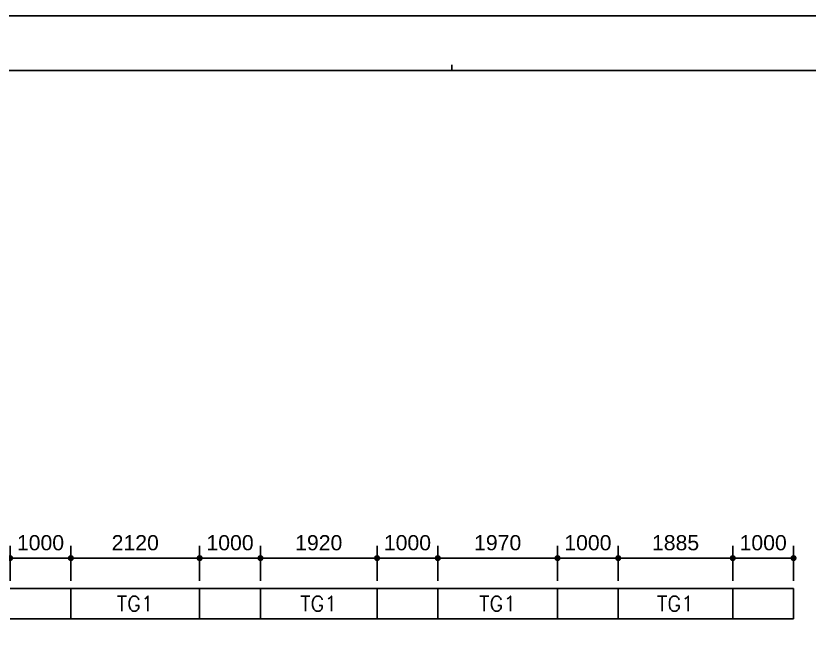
# Model space of a CAD drawing. Header units: millimetres. Extents: x 350420 to 672135, y -312840 to -44390.
# Drawn here: x 484609 to 497666, y -118941 to -108688 of the extents above; entities that cross this region are included whole.
import ezdxf
from ezdxf.enums import TextEntityAlignment as Align

# ---------------------------------------------------------------- set-up
doc = ezdxf.new("R2010")
doc.units = ezdxf.units.MM
doc.header["$LTSCALE"] = 65
doc.layers.get('Defpoints').update_dxf_attribs({"color": 145})
for name, color, linetype in [('00', 7, 'Continuous'), ('XDIM', 7, 'Continuous'), ('XSTRUCT', 2, 'Continuous')]:
    doc.layers.add(name, color=color, linetype=linetype)
doc.styles.get("Standard").update_dxf_attribs({"font": 'arial.ttf'})
doc.styles.add('XRebar', font='Romans.shx', dxfattribs={"bigfont": 'whgtxt.shx'})
doc.dimstyles.new('XRebarm', dxfattribs={"dimscale": 100, "dimtxt": 2.5, "dimasz": 1, "dimexe": 2, "dimexo": 0, "dimgap": 1.25, "dimtad": 1, "dimdec": 0, "dimzin": 0, "dimdsep": 46, "dimtxsty": 'Standard', "dimblk": 'DOT', "dimcen": 0.09, "dimclrd": 7, "dimclre": 7, "dimclrt": 3, "dimadec": 0, "dimazin": 0, "dimtfac": 1, "dimtdec": 4, "dimtofl": 0, "dimtmove": 0, "dimatfit": 3, "dimfxl": 0, "dimtolj": 1, "dimtzin": 0, "dimarcsym": 0})

# ---------------------------------------------------------------- blocks, each defined once
blk = doc.blocks.new('_Dot')
at = {"color": 0, "linetype": 'ByBlock', "lineweight": -2}
blk.add_line((-0.5, 0), (-1, 0), dxfattribs=at)
at = {"color": 0, "linetype": 'ByBlock', "const_width": 0.5}
blk.add_lwpolyline([(-0.25, 0, 1), (0.25, 0, 1)], format="xyb", close=True, dxfattribs=at)
blk = doc.blocks.new('*D1248')
at = {"layer": 'Defpoints', "color": 0, "linetype": 'Continuous', "transparency": 16777216}
for p in [(485514, -117622), (484514, -117998), (485514, -117998)]:
    blk.add_point(p, dxfattribs=at).dxf.unprotected_set("ltscale", 0)
at = {"layer": 'XDIM', "color": 7, "linetype": 'Continuous', "lineweight": -2, "transparency": 16777216}
for p, q in [((484514, -117998), (484514, -117422)), ((485514, -117998), (485514, -117422)), ((484614, -117622), (485414, -117622))]:
    blk.add_line(p, q, dxfattribs=at).dxf.unprotected_set("ltscale", 0)
at = {"layer": 'XDIM', "color": 7, "linetype": 'Continuous', "lineweight": -2, "transparency": 16777216, "xscale": 100, "yscale": 100, "zscale": 100, "rotation": 180}
blk.add_blockref('_Dot', (484514, -117622), dxfattribs=at).dxf.unprotected_set("ltscale", 0)
at = {"layer": 'XDIM', "color": 7, "linetype": 'Continuous', "lineweight": -2, "transparency": 16777216, "xscale": 100, "yscale": 100, "zscale": 100}
blk.add_blockref('_Dot', (485514, -117622), dxfattribs=at).dxf.unprotected_set("ltscale", 0)
at = {"layer": 'XDIM', "color": 3, "linetype": 'Continuous', "transparency": 16777216, "insert": (485014, -117370), "char_height": 250, "attachment_point": 5}
blk.add_mtext('\\A1;1000', dxfattribs=at).dxf.unprotected_set("ltscale", 0)
blk = doc.blocks.new('*D1249')
at = {"layer": 'Defpoints', "color": 0, "linetype": 'Continuous', "transparency": 16777216}
for p in [(487634, -117622), (485514, -117998), (487634, -117998)]:
    blk.add_point(p, dxfattribs=at).dxf.unprotected_set("ltscale", 0)
at = {"layer": 'XDIM', "color": 7, "linetype": 'Continuous', "lineweight": -2, "transparency": 16777216}
for p, q in [((485514, -117998), (485514, -117422)), ((487634, -117998), (487634, -117422)), ((485614, -117622), (487534, -117622))]:
    blk.add_line(p, q, dxfattribs=at).dxf.unprotected_set("ltscale", 0)
at = {"layer": 'XDIM', "color": 7, "linetype": 'Continuous', "lineweight": -2, "transparency": 16777216, "xscale": 100, "yscale": 100, "zscale": 100, "rotation": 180}
blk.add_blockref('_Dot', (485514, -117622), dxfattribs=at).dxf.unprotected_set("ltscale", 0)
at = {"layer": 'XDIM', "color": 7, "linetype": 'Continuous', "lineweight": -2, "transparency": 16777216, "xscale": 100, "yscale": 100, "zscale": 100}
blk.add_blockref('_Dot', (487634, -117622), dxfattribs=at).dxf.unprotected_set("ltscale", 0)
at = {"layer": 'XDIM', "color": 3, "linetype": 'Continuous', "transparency": 16777216, "insert": (486574, -117370), "char_height": 250, "attachment_point": 5}
blk.add_mtext('\\A1;2120', dxfattribs=at).dxf.unprotected_set("ltscale", 0)
blk = doc.blocks.new('*D1250')
at = {"layer": 'Defpoints', "color": 0, "linetype": 'Continuous', "transparency": 16777216}
for p in [(488634, -117622), (487634, -117998), (488634, -117998)]:
    blk.add_point(p, dxfattribs=at).dxf.unprotected_set("ltscale", 0)
at = {"layer": 'XDIM', "color": 7, "linetype": 'Continuous', "lineweight": -2, "transparency": 16777216}
for p, q in [((487634, -117998), (487634, -117422)), ((488634, -117998), (488634, -117422)), ((487734, -117622), (488534, -117622))]:
    blk.add_line(p, q, dxfattribs=at).dxf.unprotected_set("ltscale", 0)
at = {"layer": 'XDIM', "color": 7, "linetype": 'Continuous', "lineweight": -2, "transparency": 16777216, "xscale": 100, "yscale": 100, "zscale": 100, "rotation": 180}
blk.add_blockref('_Dot', (487634, -117622), dxfattribs=at).dxf.unprotected_set("ltscale", 0)
at = {"layer": 'XDIM', "color": 7, "linetype": 'Continuous', "lineweight": -2, "transparency": 16777216, "xscale": 100, "yscale": 100, "zscale": 100}
blk.add_blockref('_Dot', (488634, -117622), dxfattribs=at).dxf.unprotected_set("ltscale", 0)
at = {"layer": 'XDIM', "color": 3, "linetype": 'Continuous', "transparency": 16777216, "insert": (488134, -117370), "char_height": 250, "attachment_point": 5}
blk.add_mtext('\\A1;1000', dxfattribs=at).dxf.unprotected_set("ltscale", 0)
blk = doc.blocks.new('*D1251')
at = {"layer": 'Defpoints', "color": 0, "linetype": 'Continuous', "transparency": 16777216}
for p in [(490554, -117622), (488634, -117998), (490554, -117998)]:
    blk.add_point(p, dxfattribs=at).dxf.unprotected_set("ltscale", 0)
at = {"layer": 'XDIM', "color": 7, "linetype": 'Continuous', "lineweight": -2, "transparency": 16777216}
for p, q in [((488634, -117998), (488634, -117422)), ((490554, -117998), (490554, -117422)), ((488734, -117622), (490454, -117622))]:
    blk.add_line(p, q, dxfattribs=at).dxf.unprotected_set("ltscale", 0)
at = {"layer": 'XDIM', "color": 7, "linetype": 'Continuous', "lineweight": -2, "transparency": 16777216, "xscale": 100, "yscale": 100, "zscale": 100, "rotation": 180}
blk.add_blockref('_Dot', (488634, -117622), dxfattribs=at).dxf.unprotected_set("ltscale", 0)
at = {"layer": 'XDIM', "color": 7, "linetype": 'Continuous', "lineweight": -2, "transparency": 16777216, "xscale": 100, "yscale": 100, "zscale": 100}
blk.add_blockref('_Dot', (490554, -117622), dxfattribs=at).dxf.unprotected_set("ltscale", 0)
at = {"layer": 'XDIM', "color": 3, "linetype": 'Continuous', "transparency": 16777216, "insert": (489594, -117370), "char_height": 250, "attachment_point": 5}
blk.add_mtext('\\A1;1920', dxfattribs=at).dxf.unprotected_set("ltscale", 0)
blk = doc.blocks.new('*D1252')
at = {"layer": 'Defpoints', "color": 0, "linetype": 'Continuous', "transparency": 16777216}
for p in [(491554, -117622), (490554, -117998), (491554, -117998)]:
    blk.add_point(p, dxfattribs=at).dxf.unprotected_set("ltscale", 0)
at = {"layer": 'XDIM', "color": 7, "linetype": 'Continuous', "lineweight": -2, "transparency": 16777216}
for p, q in [((490554, -117998), (490554, -117422)), ((491554, -117998), (491554, -117422)), ((490654, -117622), (491454, -117622))]:
    blk.add_line(p, q, dxfattribs=at).dxf.unprotected_set("ltscale", 0)
at = {"layer": 'XDIM', "color": 7, "linetype": 'Continuous', "lineweight": -2, "transparency": 16777216, "xscale": 100, "yscale": 100, "zscale": 100, "rotation": 180}
blk.add_blockref('_Dot', (490554, -117622), dxfattribs=at).dxf.unprotected_set("ltscale", 0)
at = {"layer": 'XDIM', "color": 7, "linetype": 'Continuous', "lineweight": -2, "transparency": 16777216, "xscale": 100, "yscale": 100, "zscale": 100}
blk.add_blockref('_Dot', (491554, -117622), dxfattribs=at).dxf.unprotected_set("ltscale", 0)
at = {"layer": 'XDIM', "color": 3, "linetype": 'Continuous', "transparency": 16777216, "insert": (491054, -117370), "char_height": 250, "attachment_point": 5}
blk.add_mtext('\\A1;1000', dxfattribs=at).dxf.unprotected_set("ltscale", 0)
blk = doc.blocks.new('*D1253')
at = {"layer": 'Defpoints', "color": 0, "linetype": 'Continuous', "transparency": 16777216}
for p in [(493524, -117622), (491554, -117998), (493524, -117998)]:
    blk.add_point(p, dxfattribs=at).dxf.unprotected_set("ltscale", 0)
at = {"layer": 'XDIM', "color": 7, "linetype": 'Continuous', "lineweight": -2, "transparency": 16777216}
for p, q in [((491554, -117998), (491554, -117422)), ((493524, -117998), (493524, -117422)), ((491654, -117622), (493424, -117622))]:
    blk.add_line(p, q, dxfattribs=at).dxf.unprotected_set("ltscale", 0)
at = {"layer": 'XDIM', "color": 7, "linetype": 'Continuous', "lineweight": -2, "transparency": 16777216, "xscale": 100, "yscale": 100, "zscale": 100, "rotation": 180}
blk.add_blockref('_Dot', (491554, -117622), dxfattribs=at).dxf.unprotected_set("ltscale", 0)
at = {"layer": 'XDIM', "color": 7, "linetype": 'Continuous', "lineweight": -2, "transparency": 16777216, "xscale": 100, "yscale": 100, "zscale": 100}
blk.add_blockref('_Dot', (493524, -117622), dxfattribs=at).dxf.unprotected_set("ltscale", 0)
at = {"layer": 'XDIM', "color": 3, "linetype": 'Continuous', "transparency": 16777216, "insert": (492539, -117370), "char_height": 250, "attachment_point": 5}
blk.add_mtext('\\A1;1970', dxfattribs=at).dxf.unprotected_set("ltscale", 0)
blk = doc.blocks.new('*D1254')
at = {"layer": 'Defpoints', "color": 0, "linetype": 'Continuous', "transparency": 16777216}
for p in [(494524, -117622), (493524, -117998), (494524, -117998)]:
    blk.add_point(p, dxfattribs=at).dxf.unprotected_set("ltscale", 0)
at = {"layer": 'XDIM', "color": 7, "linetype": 'Continuous', "lineweight": -2, "transparency": 16777216}
for p, q in [((493524, -117998), (493524, -117422)), ((494524, -117998), (494524, -117422)), ((493624, -117622), (494424, -117622))]:
    blk.add_line(p, q, dxfattribs=at).dxf.unprotected_set("ltscale", 0)
at = {"layer": 'XDIM', "color": 7, "linetype": 'Continuous', "lineweight": -2, "transparency": 16777216, "xscale": 100, "yscale": 100, "zscale": 100, "rotation": 180}
blk.add_blockref('_Dot', (493524, -117622), dxfattribs=at).dxf.unprotected_set("ltscale", 0)
at = {"layer": 'XDIM', "color": 7, "linetype": 'Continuous', "lineweight": -2, "transparency": 16777216, "xscale": 100, "yscale": 100, "zscale": 100}
blk.add_blockref('_Dot', (494524, -117622), dxfattribs=at).dxf.unprotected_set("ltscale", 0)
at = {"layer": 'XDIM', "color": 3, "linetype": 'Continuous', "transparency": 16777216, "insert": (494024, -117370), "char_height": 250, "attachment_point": 5}
blk.add_mtext('\\A1;1000', dxfattribs=at).dxf.unprotected_set("ltscale", 0)
blk = doc.blocks.new('*D1255')
at = {"layer": 'Defpoints', "color": 0, "linetype": 'Continuous', "transparency": 16777216}
for p in [(496409, -117622), (494524, -117998), (496409, -117998)]:
    blk.add_point(p, dxfattribs=at).dxf.unprotected_set("ltscale", 0)
at = {"layer": 'XDIM', "color": 7, "linetype": 'Continuous', "lineweight": -2, "transparency": 16777216}
for p, q in [((494524, -117998), (494524, -117422)), ((496409, -117998), (496409, -117422)), ((494624, -117622), (496309, -117622))]:
    blk.add_line(p, q, dxfattribs=at).dxf.unprotected_set("ltscale", 0)
at = {"layer": 'XDIM', "color": 7, "linetype": 'Continuous', "lineweight": -2, "transparency": 16777216, "xscale": 100, "yscale": 100, "zscale": 100, "rotation": 180}
blk.add_blockref('_Dot', (494524, -117622), dxfattribs=at).dxf.unprotected_set("ltscale", 0)
at = {"layer": 'XDIM', "color": 7, "linetype": 'Continuous', "lineweight": -2, "transparency": 16777216, "xscale": 100, "yscale": 100, "zscale": 100}
blk.add_blockref('_Dot', (496409, -117622), dxfattribs=at).dxf.unprotected_set("ltscale", 0)
at = {"layer": 'XDIM', "color": 3, "linetype": 'Continuous', "transparency": 16777216, "insert": (495467, -117370), "char_height": 250, "attachment_point": 5}
blk.add_mtext('\\A1;1885', dxfattribs=at).dxf.unprotected_set("ltscale", 0)
blk = doc.blocks.new('*D1256')
at = {"layer": 'Defpoints', "color": 0, "linetype": 'Continuous', "transparency": 16777216}
for p in [(497409, -117622), (496409, -117998), (497409, -117998)]:
    blk.add_point(p, dxfattribs=at).dxf.unprotected_set("ltscale", 0)
at = {"layer": 'XDIM', "color": 7, "linetype": 'Continuous', "lineweight": -2, "transparency": 16777216}
for p, q in [((496409, -117998), (496409, -117422)), ((497409, -117998), (497409, -117422)), ((496509, -117622), (497309, -117622))]:
    blk.add_line(p, q, dxfattribs=at).dxf.unprotected_set("ltscale", 0)
at = {"layer": 'XDIM', "color": 7, "linetype": 'Continuous', "lineweight": -2, "transparency": 16777216, "xscale": 100, "yscale": 100, "zscale": 100, "rotation": 180}
blk.add_blockref('_Dot', (496409, -117622), dxfattribs=at).dxf.unprotected_set("ltscale", 0)
at = {"layer": 'XDIM', "color": 7, "linetype": 'Continuous', "lineweight": -2, "transparency": 16777216, "xscale": 100, "yscale": 100, "zscale": 100}
blk.add_blockref('_Dot', (497409, -117622), dxfattribs=at).dxf.unprotected_set("ltscale", 0)
at = {"layer": 'XDIM', "color": 3, "linetype": 'Continuous', "transparency": 16777216, "insert": (496909, -117370), "char_height": 250, "attachment_point": 5}
blk.add_mtext('\\A1;1000', dxfattribs=at).dxf.unprotected_set("ltscale", 0)
blk = doc.blocks.new('dhs_sheet2e')
at = {"color": 7}
blk.add_line((55508.9, 57331.7), (55508.9, 57531.5), dxfattribs=at)
blk.add_lwpolyline([(84000, 0), (84000, 59329.4), (0, 59329.4), (0, 0)], close=True, dxfattribs=at)
at = {"color": 30, "const_width": 64.9}
blk.add_lwpolyline([(81003.6, 57331.7), (2996.4, 57331.7), (2996.4, 1997.6), (81003.6, 1997.6)], close=True, dxfattribs=at)
blk = doc.blocks.new('DFHDHBSD')
at = {"color": 255, "xscale": 0.5, "yscale": 0.5, "zscale": 0.5}
blk.add_blockref('dhs_sheet2e', (0, 0), dxfattribs=at)

msp = doc.modelspace()

# ---------------------------------------------------------------- linework, layer by layer
at = {"layer": 'XSTRUCT', "color": 2, "linetype": 'Continuous'}
for p, q in [((484514, -118122.5), (485514, -118122.5)), ((487634, -118122.5), (488634, -118122.5)), ((490554, -118122.5), (491554, -118122.5)), ((493524, -118122.5), (494524, -118122.5)), ((496409, -118122.5), (497409, -118122.5)), ((484514, -118622.5), (485514, -118622.5)), ((487634, -118622.5), (488634, -118622.5)), ((490554, -118622.5), (491554, -118622.5)), ((493524, -118622.5), (494524, -118622.5)), ((496409, -118622.5), (497409, -118622.5))]:
    msp.add_line(p, q, dxfattribs=at).dxf.unprotected_set("ltscale", 0)
at = {"layer": 'XSTRUCT', "color": 1, "linetype": 'Continuous'}
for p, q in [((485514, -118122.5), (487634, -118122.5)), ((488634, -118122.5), (490554, -118122.5)), ((491554, -118122.5), (493524, -118122.5)), ((494524, -118122.5), (496409, -118122.5)), ((485514, -118622.5), (487634, -118622.5)), ((488634, -118622.5), (490554, -118622.5)), ((491554, -118622.5), (493524, -118622.5)), ((494524, -118622.5), (496409, -118622.5))]:
    msp.add_line(p, q, dxfattribs=at).dxf.unprotected_set("ltscale", 0)
at = {"layer": 'XSTRUCT', "color": 253, "linetype": 'Continuous'}
for p, q in [((485514, -118122.5), (485514, -118622.5)), ((487634, -118122.5), (487634, -118622.5)), ((488634, -118122.5), (488634, -118622.5)), ((490554, -118122.5), (490554, -118622.5)), ((491554, -118122.5), (491554, -118622.5)), ((493524, -118122.5), (493524, -118622.5)), ((494524, -118122.5), (494524, -118622.5)), ((496409, -118122.5), (496409, -118622.5))]:
    msp.add_line(p, q, dxfattribs=at).dxf.unprotected_set("ltscale", 0)
at = {"layer": 'XSTRUCT', "color": 7, "linetype": 'Continuous'}
msp.add_line((497409, -118122.5), (497409, -118622.5), dxfattribs=at).dxf.unprotected_set("ltscale", 0)

# ---------------------------------------------------------------- block references
at = {"layer": '00', "xscale": 0.8999999981431359, "yscale": 0.8999999981431359, "zscale": 0.8999999981431359}
msp.add_blockref('DFHDHBSD', (466804.9, -135386.2), dxfattribs=at)

# ---------------------------------------------------------------- texts
at = {"layer": 'XSTRUCT', "color": 2, "linetype": 'Continuous', "style": 'XRebar'}
for p in [(486574, -118372.5), (489594, -118372.5), (492539, -118372.5), (495466.5, -118372.5)]:
    e = msp.add_text('TG1', height=250, dxfattribs=at)
    e.set_placement(p, align=Align.MIDDLE_CENTER)
    e.dxf.unprotected_set("ltscale", 0)

# ---------------------------------------------------------------- dimensions: what is measured, and where the dimension line sits
at = {"layer": 'XDIM', "color": 7, "linetype": 'Continuous'}
for base, p1, p2, picture, middle in [((485514, -117622.5), (484514, -117997.5), (485514, -117997.5), '*D1248', (485014, -117622.5)), ((487634, -117622.5), (485514, -117997.5), (487634, -117997.5), '*D1249', (486574, -117622.5)), ((488634, -117622.5), (487634, -117997.5), (488634, -117997.5), '*D1250', (488134, -117622.5)), ((490554, -117622.5), (488634, -117997.5), (490554, -117997.5), '*D1251', (489594, -117622.5)), ((491554, -117622.5), (490554, -117997.5), (491554, -117997.5), '*D1252', (491054, -117622.5)), ((493524, -117622.5), (491554, -117997.5), (493524, -117997.5), '*D1253', (492539, -117622.5)), ((494524, -117622.5), (493524, -117997.5), (494524, -117997.5), '*D1254', (494024, -117622.5)), ((496409, -117622.5), (494524, -117997.5), (496409, -117997.5), '*D1255', (495466.5, -117622.5)), ((497409, -117622.5), (496409, -117997.5), (497409, -117997.5), '*D1256', (496909, -117622.5))]:
    dim = msp.add_linear_dim(base=base, p1=p1, p2=p2, angle=0, dimstyle='XRebarm', override={"dimscale": 100}, dxfattribs=at)
    dim.commit()
    dim.dimension.update_dxf_attribs({"geometry": picture, "text_midpoint": middle, "dimtype": 161})
    dim.dimension.dxf.unprotected_set("ltscale", 0)

doc.saveas('drawing.dxf')
